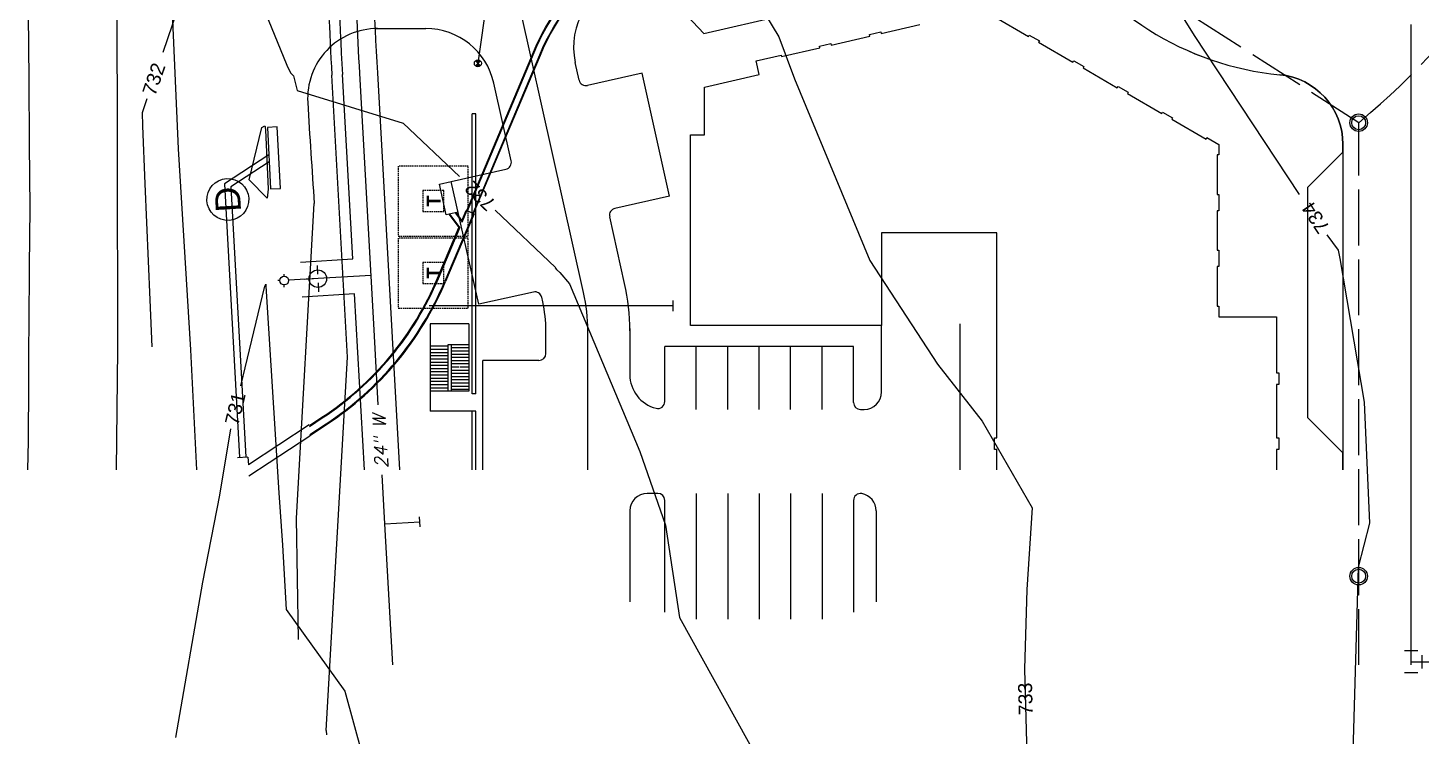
# Model space of a CAD drawing. Header units: feet. Extents: x 2207070 to 2208879, y 513929 to 516197.
# Drawn here: x 2207071.2 to 2207469.7, y 514734.5 to 514937.1 of the extents above; entities that cross this region are included whole.
import ezdxf
from ezdxf.enums import TextEntityAlignment as Align

# ---------------------------------------------------------------- set-up
doc = ezdxf.new("R2010")
doc.units = ezdxf.units.FT
doc.header["$LTSCALE"] = 40
doc.header["$MEASUREMENT"] = 0
for name, pattern in [('CENTER2', [1.125, 0.75, -0.125, 0.125, -0.125]), ('DL4', [0.5, 0.4, -0.1]), ('HIDDEN2', [0.1875, 0.125, -0.0625]), ('PL1', [1.29, 1, -0.08, 0.025, -0.08, 0.025, -0.08]), ('PL1X', [1.79, 1.5, -0.08, 0.025, -0.08, 0.025, -0.08]), ('xSITE$0$HIDDEN', [0.375, 0.25, -0.125]), ('xSITE$0$HIDDEN2', [0.1875, 0.125, -0.0625])]:
    doc.linetypes.add(name, pattern=pattern)
doc.layers.get('0').update_dxf_attribs({"linetype": 'CONTINUOUS'})
for name, color, linetype in [('C-ESMT-FIRE', 7, 'FIRE_LANE'), ('C-STRM-PIPE-EXIST', 245, 'HIDDEN2'), ('Centerline', 7, 'CENTER2'), ('CONT-MNR', 250, 'HIDDEN2'), ('CONT-MNR LABELS', 250, 'CONTINUOUS'), ('Existing-Stripes', 45, 'CONTINUOUS'), ('Inlet-PHii', 7, 'CONTINUOUS'), ('Meters', 150, 'CONTINUOUS'), ('ROW-Street', 6, 'PL1X'), ('SaniSwr-PHii', 76, 'DL4'), ('ShopsFOC', 9, 'CONTINUOUS'), ('SSMH-PHii', 15, 'CONTINUOUS'), ('TCN-Bdy', 5, 'PL1'), ('UT-W-LINE', 144, 'CONTINUOUS'), ('UT-W-TEXT', 150, 'CONTINUOUS'), ('Water', 150, 'CONTINUOUS'), ('Water-PHii', 144, 'CONTINUOUS'), ('WaterFittings-PHii', 151, 'CONTINUOUS'), ('xSITE$0$PSP-CIVILBASE-WTR ESMT', 9, 'xSITE$0$HIDDEN'), ('xSITE$0$PSP-FOOTPRINT', 2, 'CONTINUOUS'), ('xSITE$0$SW-SCREENWALL', 9, 'CONTINUOUS'), ('xSITE$0$SW-TRANSFORMER', 6, 'CONTINUOUS')]:
    doc.layers.add(name, color=color, linetype=linetype)
doc.styles.add('EXISTING', font='SIMPLEX.shx', dxfattribs={"height": 3.75})
doc.styles.get("Standard").update_dxf_attribs({"font": 'ARIAL.TTF'})
doc.styles.add('xSITE$0$BOLD', font='bold.shx', dxfattribs={"height": 5})
doc.linetypes.add('FIRE_LANE', pattern='A,0.5,-0.2,["FL",Standard,S=0.1,R=0,X=-0.1,Y=-0.05],-0.2', length=0.9)

# ---------------------------------------------------------------- blocks, each defined once
blk = doc.blocks.new('xSITE$0$ELEC')
at = {"layer": 'xSITE$0$SW-TRANSFORMER', "color": 252, "linetype": 'xSITE$0$HIDDEN2'}
for points in [[(240, 0), (0, 0), (0, -240), (240, -240)], [(156, -84), (84, -84), (84, -156), (156, -156)]]:
    blk.add_lwpolyline(points, close=True, dxfattribs=at)
at = {"layer": 'xSITE$0$SW-TRANSFORMER', "color": 252, "style": 'xSITE$0$BOLD'}
blk.add_text('T', height=47.5, dxfattribs=at).set_placement((120.4, -144.8), align=Align.CENTER)
blk = doc.blocks.new('0TEE')
for p, q in [((0.0375, 0.0625), (-0.0375, 0.0625)), ((0.0625, -0.0375), (0.0625, 0.0375)), ((0.0375, -0.0625), (-0.0375, -0.0625))]:
    blk.add_line(p, q)

msp = doc.modelspace()

# ---------------------------------------------------------------- hatches: boundary and pattern name
at = {"layer": 'Meters'}
h = msp.add_hatch(color=256, dxfattribs=at)
h.paths.add_polyline_path([(2207200.61, 514927.62, 0.198912), (2207199.9, 514927.92), (2207199.9, 514926.92)])
h.paths.add_polyline_path([(2207199.9, 514927.92, 0.198912), (2207199.2, 514927.62), (2207199.9, 514926.92)])
h.paths.add_polyline_path([(2207199.9, 514926.92), (2207199.2, 514926.21, 0.414214), (2207200.61, 514926.21)])

# ---------------------------------------------------------------- linework, layer by layer
for p, q in [((2207153.89, 514869.1), (2207154.04, 514866.6)), ((2207152.87, 514865.28), (2207150.37, 514865.13)), ((2207154.19, 514864.11), (2207154.34, 514861.61))]:
    msp.add_line(p, q)
msp.add_circle((2207154.12, 514865.35), 2.5)
at = {"color": 5, "linetype": 'Continuous'}
msp.add_ellipse((2207128.37, 514887.98), major_axis=(4.24, 4.24), ratio=1, start_param=0.8449913849498082, end_param=7.128176692129395, dxfattribs=at)
at = {"layer": 'C-ESMT-FIRE', "color": 7, "linetype": 'Continuous'}
msp.add_lwpolyline([(2207242.77, 514951.03), (2207342.62, 514974.08, -0.326156), (2207364.31, 514964.82, 0.239115), (2207429.27, 514923.66, -0.386545), (2207447.36, 514903.75), (2207447.36, 514810.67)], format="xyb", dxfattribs=at)
at = {"layer": 'C-STRM-PIPE-EXIST', "color": 5, "linetype": 'Continuous'}
for p, q in [((2207198.62, 514884.01), (2207190.44, 514864.59)), ((2207198.83, 514883.92), (2207190.65, 514864.5)), ((2207191.56, 514883.77), (2207194.48, 514879.92)), ((2207191.76, 514883.82), (2207194.72, 514879.91)), ((2207193.37, 514884.18), (2207195.4, 514881.51)), ((2207193.57, 514884.22), (2207195.32, 514881.92)), ((2207195.32, 514881.92), (2207196.57, 514884.87)), ((2207195.4, 514881.51), (2207196.78, 514884.78)), ((2207198.83, 514883.92), (2207196.57, 514884.87)), ((2207188.38, 514865.45), (2207194.48, 514879.92)), ((2207188.6, 514865.36), (2207194.72, 514879.91)), ((2207255.74, 514856.06), (2207255.74, 514859.06)), ((2207255.74, 514857.56), (2207185.98, 514857.56)), ((2207151.69, 514823.51), (2207134.25, 514812.07)), ((2207151.7, 514823.35), (2207155.28, 514825.7)), ((2207151.71, 514823.08), (2207155.41, 514825.51)), ((2207151.86, 514820.34), (2207134.42, 514808.9)), ((2207134.12, 514814.31), (2207131.13, 514814.14)), ((2207134.12, 514814.31), (2207134.25, 514812.07))]:
    msp.add_line(p, q, dxfattribs=at)
for points in [[(2207196.7, 514884.82), (2207215.79, 514930.12, -0.119663), (2207234.33, 514955.19)], [(2207196.89, 514884.74), (2207215.98, 514930.04, -0.120029), (2207234.54, 514955.09)], [(2207198.51, 514884.06), (2207217.59, 514929.36, -0.140983), (2207239.85, 514956.96)], [(2207198.7, 514883.98), (2207217.78, 514929.28, -0.140983), (2207239.97, 514956.79)], [(2207151.84, 514820.77), (2207156.5, 514823.84, 0.148917), (2207190.44, 514864.59, 0.14518)], [(2207151.85, 514820.51), (2207156.63, 514823.64, 0.148917), (2207190.65, 514864.5, 0.144943)]]:
    msp.add_lwpolyline(points, format="xyb", dxfattribs=at)
msp.add_lwpolyline([(2207140.55, 514891.01), (2207143.43, 514891.15), (2207142.52, 514908.75), (2207139.69, 514908.54)], close=True, dxfattribs=at)
for points in [[(2207140.07, 514900.79), (2207127.39, 514892.5), (2207131.75, 514814.17)], [(2207140.17, 514898.76), (2207129.19, 514891.58), (2207133.5, 514814.27)]]:
    msp.add_lwpolyline(points, dxfattribs=at)
for radius in [88.77, 89]:
    msp.add_arc((2207106.58, 514899.92), radius, 303.2748, 337.1551, dxfattribs=at)
at = {"layer": 'Centerline', "color": 7, "linetype": 'Continuous', "flags": 128}
msp.add_lwpolyline([(2207231.36, 514810.67), (2207231.36, 514850.44, 0.054979), (2207230.16, 514861.34), (2207203.31, 514981.58, -0.054979), (2207198.5, 515025.17), (2207198.5, 515300.63)], format="xyb", dxfattribs=at)
at = {"layer": 'CONT-MNR', "color": 35, "linetype": 'Continuous'}
for p, q in [((2207109.85, 514930.08, 732), (2207115.52, 514946.55, 732)), ((2207135.7, 514949.88, 732), (2207145.3, 514926.4, 732)), ((2207396.69, 514947.96, 734), (2207404.84, 514934.9, 734)), ((2207281.93, 514941.27, 733), (2207286, 514934.46, 733)), ((2207286, 514934.46, 733), (2207290.51, 514922.48, 733)), ((2207404.84, 514934.9, 734), (2207434.86, 514889.39, 734)), ((2207145.3, 514926.4, 732), (2207146.35, 514924.15, 732)), ((2207146.35, 514924.15, 732), (2207147.19, 514923.37, 732)), ((2207147.19, 514923.37, 732), (2207148.21, 514919.1, 732)), ((2207290.51, 514922.48, 733), (2207312.02, 514870.51, 733)), ((2207148.21, 514919.1, 732), (2207178.56, 514909.78, 732)), ((2207103.93, 514912.9, 732), (2207105.28, 514916.82, 732)), ((2207104.04, 514909.07, 732), (2207103.93, 514912.9, 732)), ((2207104.74, 514892.43, 732), (2207104.04, 514909.07, 732)), ((2207134.52, 514893.62, 731), (2207138.13, 514908.6, 731)), ((2207138.13, 514908.6, 731), (2207138.97, 514909.03, 731)), ((2207138.97, 514909.03, 731), (2207139.06, 514908.72, 731)), ((2207139.06, 514908.72, 731), (2207139.09, 514908.58, 731)), ((2207139.09, 514908.58, 731), (2207139.13, 514907.86, 731)), ((2207139.13, 514907.86, 731), (2207139.94, 514890.96, 731)), ((2207178.56, 514909.78, 732), (2207194.63, 514894.57, 732)), ((2207106.14, 514859.3, 732), (2207104.74, 514892.43, 732)), ((2207139.66, 514888.37, 731), (2207134.52, 514893.62, 731)), ((2207139.94, 514890.96, 731), (2207139.66, 514888.37, 731)), ((2207204.81, 514884.93, 732), (2207222.07, 514868.57, 732)), ((2207442.77, 514877.84, 734), (2207445.97, 514873.45, 734)), ((2207312.02, 514870.51, 733), (2207331.35, 514840.87, 733)), ((2207445.97, 514873.45, 734), (2207446.44, 514871.12, 734)), ((2207446.44, 514871.12, 734), (2207453.39, 514830.04, 734)), ((2207222.07, 514868.57, 732), (2207222, 514868.39, 732)), ((2207222, 514868.39, 732), (2207222.43, 514867.95, 732)), ((2207222.43, 514867.95, 732), (2207223.36, 514867.14, 732)), ((2207223.36, 514867.14, 732), (2207226.14, 514863.85, 732)), ((2207132.09, 514834.72, 731), (2207139, 514863.16, 731)), ((2207139, 514863.16, 731), (2207139.23, 514863.81, 731)), ((2207139.23, 514863.81, 731), (2207139.27, 514863.34, 731)), ((2207139.27, 514863.34, 731), (2207139.27, 514863.19, 731)), ((2207139.27, 514863.19, 731), (2207141.43, 514828.39, 731)), ((2207226.14, 514863.85, 732), (2207246.28, 514815.87, 732)), ((2207106.78, 514845.87, 732), (2207106.14, 514859.3, 732)), ((2207331.35, 514840.87, 733), (2207344.16, 514824.63, 733)), ((2207141.43, 514828.39, 731), (2207143, 514804.1, 731)), ((2207453.39, 514830.04, 734), (2207455, 514795.38, 734)), ((2207344.16, 514824.63, 733), (2207358.5, 514799.84, 733)), ((2207126.05, 514803.4, 731), (2207129.23, 514822.39, 731)), ((2207246.28, 514815.87, 732), (2207253.55, 514794.83, 732)), ((2207121.26, 514778.5, 731), (2207126.05, 514803.4, 731)), ((2207143, 514804.1, 731), (2207143.97, 514789.1, 731)), ((2207358.5, 514799.84, 733), (2207356.9, 514776.49, 733)), ((2207253.55, 514794.83, 732), (2207257.55, 514768.41, 732)), ((2207455, 514795.38, 734), (2207451.75, 514782.85, 734)), ((2207143.97, 514789.1, 731), (2207145.11, 514770.76, 731)), ((2207451.75, 514782.85, 734), (2207450.22, 514729.9, 734)), ((2207113.52, 514734.11, 731), (2207121.26, 514778.5, 731)), ((2207356.9, 514776.49, 733), (2207356.31, 514753.71, 733)), ((2207145.11, 514770.76, 731), (2207161.89, 514747.39, 731)), ((2207257.55, 514768.41, 732), (2207280.14, 514727.65, 732)), ((2207356.31, 514753.71, 733), (2207357.29, 514714.58, 733)), ((2207161.89, 514747.39, 731), (2207166.76, 514729.24, 731))]:
    msp.add_line(p, q, dxfattribs=at)
at = {"layer": 'Existing-Stripes', "color": 7, "linetype": 'Continuous'}
for p, q in [((2207262.36, 514827.94), (2207262.36, 514845.94)), ((2207271.36, 514827.94), (2207271.36, 514845.94)), ((2207280.36, 514827.94), (2207280.36, 514845.94)), ((2207289.36, 514827.94), (2207289.36, 514845.94)), ((2207298.36, 514827.94), (2207298.36, 514845.94)), ((2207262.36, 514803.94), (2207262.36, 514767.94)), ((2207271.36, 514803.94), (2207271.36, 514767.94)), ((2207280.36, 514803.94), (2207280.36, 514767.94)), ((2207289.36, 514803.94), (2207289.36, 514767.94)), ((2207298.36, 514803.94), (2207298.36, 514767.94))]:
    msp.add_line(p, q, dxfattribs=at)
at = {"layer": 'Inlet-PHii', "color": 5, "linetype": 'Continuous'}
msp.add_lwpolyline([(2207194.28, 514884.38), (2207190.86, 514883.62), (2207188.9, 514892.4), (2207192.31, 514893.16)], dxfattribs=at)
at = {"layer": 'Meters'}
for p, q in [((2207199.2, 514927.62), (2207200.61, 514926.21)), ((2207199.2, 514926.21), (2207200.61, 514927.62))]:
    msp.add_line(p, q, dxfattribs=at)
msp.add_circle((2207199.9, 514926.92), 1, dxfattribs=at)
at = {"layer": 'ROW-Street', "color": 7, "linetype": 'Continuous', "flags": 128}
msp.add_lwpolyline([(2207156.55, 514736.1), (2207162.63, 514842.86), (2207158.14, 514923.54)], dxfattribs=at)
at = {"layer": 'ROW-Street', "color": 7, "linetype": 'Continuous'}
msp.add_arc((2209033.28, 515027.88), 1878.04, 182.04514, 183.18499, dxfattribs=at)
at = {"layer": 'SaniSwr-PHii', "color": 2}
msp.add_lwpolyline([(2207451.86, 514909.94), (2207455.22, 514912.81, 0.075476), (2207494.48, 514958.23), (2207531.68, 515017.29)], format="xyb", dxfattribs=at)
msp.add_lwpolyline([(2207451.86, 514754.86), (2207451.86, 514909.94), (2207315.09, 514997.49)], dxfattribs=at)
at = {"layer": 'ShopsFOC', "color": 7, "linetype": 'Continuous'}
for p, q in [((2207114.31, 514902.48), (2207111.08, 514975.67)), ((2207096.63, 514967.55), (2207096.73, 514902)), ((2207264.56, 514935.44), (2207345.56, 514954.14)), ((2207264.56, 514935.44), (2207249.52, 514951.56)), ((2207071.53, 514922.39), (2207071.39, 514940.85)), ((2207170.75, 514936.86), (2207184.97, 514936.86)), ((2207228.89, 514922.1), (2207227.75, 514927.18)), ((2207071.65, 514903.93), (2207071.53, 514922.39)), ((2207246.89, 514924.07), (2207231.28, 514920.58)), ((2207254.74, 514888.93), (2207246.89, 514924.07)), ((2207209.45, 514899.04), (2207204.49, 514921.22)), ((2207071.79, 514885.47), (2207071.65, 514903.93)), ((2207117.76, 514844.96), (2207114.31, 514902.48)), ((2207447.36, 514901.52), (2207447.36, 514903.75)), ((2207096.73, 514902), (2207096.85, 514845.15)), ((2207447.36, 514901.52), (2207437.36, 514891.52)), ((2207192.31, 514893.16), (2207207.93, 514896.65)), ((2207200.16, 514858.03), (2207192.31, 514893.16)), ((2207437.36, 514825.52), (2207437.36, 514891.52)), ((2207147.99, 514796.86), (2207153.11, 514886.86)), ((2207254.74, 514888.93), (2207239.12, 514885.44)), ((2207071.67, 514868.83), (2207071.79, 514885.47)), ((2207241.87, 514863.95), (2207237.61, 514883.06)), ((2207071.55, 514852.19), (2207071.67, 514868.83)), ((2207215.78, 514861.51), (2207200.16, 514858.03)), ((2207218.45, 514858.72), (2207218.16, 514860)), ((2207071.49, 514845.38), (2207071.55, 514852.19)), ((2207219.36, 514843.94), (2207219.36, 514850.44)), ((2207243.36, 514851.06), (2207243.36, 514837.94)), ((2207315.4, 514832.94), (2207315.4, 514851.94)), ((2207337.86, 514810.67), (2207337.86, 514852.44)), ((2207071.42, 514835.55), (2207071.49, 514845.38)), ((2207096.85, 514845.15), (2207096.4, 514810.67)), ((2207119.49, 514810.67), (2207117.76, 514844.96)), ((2207307.36, 514845.94), (2207253.36, 514845.94)), ((2207253.36, 514830.2), (2207253.36, 514845.94)), ((2207307.36, 514845.94), (2207253.36, 514845.94)), ((2207307.36, 514829.94), (2207307.36, 514845.94)), ((2207217.36, 514841.94), (2207201.36, 514841.94)), ((2207201.36, 514810.67), (2207201.36, 514841.94)), ((2207071.34, 514818.89), (2207071.42, 514835.55)), ((2207309.36, 514827.94), (2207310.4, 514827.94)), ((2207447.36, 514815.52), (2207437.36, 514825.52)), ((2207071.18, 514810.67), (2207071.34, 514818.89)), ((2207447.36, 514810.67), (2207447.36, 514815.52)), ((2207251.36, 514803.94), (2207248.36, 514803.94)), ((2207243.36, 514798.94), (2207243.36, 514772.94)), ((2207253.36, 514769.94), (2207253.36, 514801.94)), ((2207307.36, 514801.9), (2207307.36, 514769.99)), ((2207313.86, 514798.94), (2207313.86, 514772.94)), ((2207148.56, 514762.11), (2207147.99, 514796.86))]:
    msp.add_line(p, q, dxfattribs=at)
for centre, radius, start, end in [((2207437.36, 515008.27), 85, 210.7438, 264.535), ((2207247.27, 514931.54), 20, 103, 192.5876), ((2207171.2, 514916.86), 20, 90, 183.3418), ((2207184.97, 514916.86), 20, 12.5876, 90), ((2207230.84, 514922.53), 2, 192.5876, 282.5876), ((2207427.36, 514903.75), 20, 360, 84.535), ((2209254.33, 515038.5), 2106.68, 183.34178, 184.12767), ((2207207.49, 514898.6), 2, 282.5876, 12.5876), ((2207239.56, 514883.49), 2, 102.5876, 192.5876), ((2207181.36, 514850.44), 62, 360, 12.5876), ((2207216.21, 514859.56), 2, 12.5876, 102.5876), ((2207181.36, 514850.44), 38, 0, 12.5876), ((2207217.36, 514843.94), 2, 270, 0), ((2207253.36, 514837.94), 10, 180, 255.5225), ((2207310.4, 514832.94), 5, 270, 0), ((2207251.36, 514830.2), 2, 255.5225, 0), ((2207309.36, 514829.94), 2, 180, 270), ((2207248.36, 514798.94), 5, 90, 180), ((2207251.36, 514801.94), 2, 0, 90), ((2207309.36, 514801.9), 2, 80.4059, 180), ((2207308.86, 514798.94), 5, 0, 80.4059)]:
    msp.add_arc(centre, radius, start, end, dxfattribs=at)
at = {"layer": 'SSMH-PHii', "color": 2, "ltscale": 0.9375}
for centre, radius in [((2207451.86, 514909.94), 2.5), ((2207451.86, 514909.94), 2), ((2207451.86, 514780.25), 2.5), ((2207451.86, 514780.25), 2)]:
    msp.add_circle(centre, radius, dxfattribs=at)
at = {"layer": 'TCN-Bdy', "color": 7, "linetype": 'Continuous', "flags": 128}
msp.add_lwpolyline([(2207156.55, 514736.1), (2207156.62, 514734.93)], dxfattribs=at)
at = {"layer": 'UT-W-LINE', "color": 140}
for p, q in [((2207144.52, 514866.03), (2207144.52, 514866.65)), ((2207169.34, 514866.26), (2207145.77, 514864.86)), ((2207143.27, 514864.78), (2207142.66, 514864.78)), ((2207144.52, 514862.92), (2207144.52, 514863.53)), ((2207173.3, 514795.25), (2207183.28, 514795.81)), ((2207183.36, 514794.39), (2207183.2, 514797.22))]:
    msp.add_line(p, q, dxfattribs=at)
msp.add_lwpolyline([(2207171.4, 514829.26), (2207170.21, 514850.71), (2207166.13, 514923.97, -0.004695), (2207164.51, 514959.06, -0.004695)], format="xyb", dxfattribs=at)
msp.add_lwpolyline([(2207175.54, 514754.86), (2207173.3, 514795.25), (2207172.52, 514809.27)], dxfattribs=at)
msp.add_circle((2207144.52, 514864.78), 1.25, dxfattribs=at)
at = {"layer": 'Water', "color": 140}
msp.add_line((2207204.93, 514962.31), (2207199.9, 514926.92), dxfattribs=at)
at = {"layer": 'Water-PHii', "color": 140}
for p, q in [((2207466.86, 514754.86), (2207466.86, 514937.98)), ((2207466.86, 514755.75), (2207475.36, 514755.75))]:
    msp.add_line(p, q, dxfattribs=at)
at = {"layer": 'xSITE$0$PSP-CIVILBASE-WTR ESMT', "color": 7, "linetype": 'Continuous'}
for p, q in [((2207164.1, 514870.98), (2207161.17, 514923.71)), ((2207171.15, 514924.24), (2207177.47, 514810.67)), ((2207149.12, 514870.07), (2207164.1, 514870.98)), ((2207164.65, 514860.98), (2207149.68, 514860.09)), ((2207167.45, 514810.67), (2207164.65, 514860.98))]:
    msp.add_line(p, q, dxfattribs=at)
for centre, radius in [((2209033.31, 515027.83), 1875.04), ((2209033.31, 515027.8), 1865.04)]:
    msp.add_arc(centre, radius, 180.17438, 183.18327, dxfattribs=at)
at = {"layer": 'xSITE$0$PSP-FOOTPRINT', "color": 7, "linetype": 'Continuous'}
for points in [[(2207347.61, 514940.26), (2207357.42, 514934.59), (2207357.65, 514934.99), (2207360.54, 514933.32), (2207360.31, 514932.93), (2207370.12, 514927.26), (2207370.35, 514927.66), (2207373.24, 514925.99), (2207373.01, 514925.59), (2207382.82, 514919.93), (2207383.05, 514920.32), (2207385.94, 514918.66), (2207385.71, 514918.26), (2207395.53, 514912.59), (2207395.75, 514912.99), (2207398.64, 514911.32), (2207398.41, 514910.93), (2207408.23, 514905.26), (2207408.46, 514905.66), (2207411.86, 514903.69), (2207411.86, 514900.78), (2207411.4, 514900.78), (2207411.4, 514889.44), (2207411.86, 514889.44), (2207411.86, 514884.78), (2207411.4, 514884.78), (2207411.4, 514873.44), (2207411.86, 514873.44), (2207411.86, 514868.78), (2207411.4, 514868.78), (2207411.4, 514857.44), (2207411.86, 514857.44), (2207411.86, 514854.44), (2207428.36, 514854.44), (2207428.36, 514838.44), (2207429.03, 514838.44), (2207429.03, 514835.11), (2207428.36, 514835.11), (2207428.36, 514819.78), (2207429.03, 514819.78), (2207429.03, 514816.44), (2207428.36, 514816.44), (2207428.36, 514810.67)], [(2207348.36, 514810.67), (2207348.36, 514816.44), (2207347.7, 514816.44), (2207347.7, 514819.78), (2207348.36, 514819.78), (2207348.36, 514878.44), (2207348.36, 514878.44), (2207315.4, 514878.44), (2207315.4, 514851.99), (2207260.74, 514851.99), (2207260.74, 514906.51), (2207264.74, 514906.51), (2207264.74, 514920.12), (2207280.41, 514923.74), (2207279.51, 514927.64), (2207286.62, 514929.28), (2207286.72, 514928.83), (2207297.76, 514931.38), (2207297.66, 514931.83), (2207300.91, 514932.58), (2207301.01, 514932.13), (2207312.05, 514934.68), (2207311.95, 514935.13), (2207315.2, 514935.88), (2207315.3, 514935.43), (2207326.34, 514937.98)]]:
    msp.add_lwpolyline(points, dxfattribs=at)
at = {"layer": 'xSITE$0$SW-SCREENWALL', "color": 7, "linetype": 'Continuous'}
for p, q in [((2207198.28, 514832.44), (2207198.28, 514912.44)), ((2207199.28, 514912.44), (2207198.28, 514912.44)), ((2207199.28, 514832.44), (2207199.28, 514912.44)), ((2207197.28, 514852.44), (2207186.28, 514852.44)), ((2207186.28, 514852.44), (2207186.28, 514827.44)), ((2207197.28, 514852.44), (2207197.28, 514841.47)), ((2207191.28, 514846.44), (2207191.28, 514833.15)), ((2207192.28, 514846.44), (2207191.28, 514846.44)), ((2207197.28, 514846.44), (2207192.28, 514846.44)), ((2207192.28, 514846.44), (2207192.28, 514838.46)), ((2207191.28, 514845.99), (2207186.28, 514845.99)), ((2207191.28, 514845.07), (2207186.28, 514845.07)), ((2207191.28, 514844.15), (2207186.28, 514844.15)), ((2207191.28, 514843.24), (2207186.28, 514843.24)), ((2207197.28, 514845.53), (2207192.28, 514845.53)), ((2207197.28, 514844.61), (2207192.28, 514844.61)), ((2207197.28, 514843.69), (2207192.28, 514843.69)), ((2207197.28, 514842.78), (2207192.28, 514842.78)), ((2207191.28, 514842.32), (2207186.28, 514842.32)), ((2207191.28, 514841.4), (2207186.28, 514841.4)), ((2207191.28, 514840.49), (2207186.28, 514840.49)), ((2207191.28, 514839.57), (2207186.28, 514839.57)), ((2207191.28, 514838.65), (2207186.28, 514838.65)), ((2207197.28, 514841.86), (2207192.28, 514841.86)), ((2207196.37, 514840.94), (2207192.28, 514840.94)), ((2207194.45, 514840.03), (2207192.28, 514840.03)), ((2207193.29, 514839.11), (2207192.28, 514839.11)), ((2207192.28, 514838.46), (2207192.28, 514833.15)), ((2207197.28, 514839.11), (2207193.29, 514839.11)), ((2207195.11, 514840.03), (2207194.78, 514840.03)), ((2207197.28, 514840.03), (2207195.11, 514840.03)), ((2207197.28, 514840.94), (2207196.37, 514840.94)), ((2207197.28, 514841.47), (2207197.28, 514833.15)), ((2207191.28, 514837.74), (2207186.28, 514837.74)), ((2207191.28, 514836.82), (2207186.28, 514836.82)), ((2207191.28, 514835.9), (2207186.28, 514835.9)), ((2207191.28, 514834.99), (2207186.28, 514834.99)), ((2207197.28, 514838.19), (2207192.28, 514838.19)), ((2207197.28, 514837.28), (2207192.28, 514837.28)), ((2207197.28, 514836.36), (2207192.28, 514836.36)), ((2207197.28, 514835.44), (2207192.28, 514835.44)), ((2207197.28, 514834.53), (2207192.28, 514834.53)), ((2207191.28, 514834.07), (2207186.28, 514834.07)), ((2207191.28, 514833.15), (2207186.28, 514833.15)), ((2207197.28, 514833.15), (2207191.28, 514833.15)), ((2207197.28, 514833.61), (2207192.28, 514833.61)), ((2207199.28, 514832.44), (2207198.28, 514832.44)), ((2207198.28, 514827.44), (2207186.28, 514827.44)), ((2207198.28, 514810.67), (2207198.28, 514827.44)), ((2207199.28, 514827.44), (2207198.28, 514827.44)), ((2207199.28, 514810.67), (2207199.28, 514827.44))]:
    msp.add_line(p, q, dxfattribs=at)

# ---------------------------------------------------------------- block references
at = {"layer": 'WaterFittings-PHii', "xscale": 50, "yscale": 50, "zscale": 50, "rotation": 359.9999999981991}
msp.add_blockref('0TEE', (2207466.86, 514755.75), dxfattribs=at)
at = {"layer": 'xSITE$0$SW-TRANSFORMER', "color": 7, "linetype": 'Continuous', "xscale": 0.08333333333333333, "yscale": 0.08333333333333333, "zscale": 0.08333333333333333, "rotation": 89.99999999726033}
for p in [(2207177.15, 514877.52), (2207177.15, 514856.93)]:
    msp.add_blockref('xSITE$0$ELEC', p, dxfattribs=at)

# ---------------------------------------------------------------- texts
at = {"color": 5, "linetype": 'Continuous'}
msp.add_text('D', height=7.2, rotation=93.4144, dxfattribs=at).set_placement((2207128.37, 514887.98), align=Align.MIDDLE_CENTER)
at = {"layer": 'CONT-MNR LABELS', "color": 35, "linetype": 'Continuous'}
for s, rotation, p in [('732', 71.0065, (2207107.58, 514917.34, 732)), ('732', 136.5506, (2207205.28, 514887.23, 732)), ('734', 123.405, (2207443.76, 514879.97, 734)), ('731', 76.3527, (2207131.34, 514823.15, 731)), ('733', 91.4421, (2207358.64, 514740.54, 733))]:
    msp.add_text(s, height=4, rotation=rotation, dxfattribs=at).set_placement(p)
at = {"layer": 'UT-W-TEXT', "style": 'EXISTING', "oblique": 15}
msp.add_text('24" W', height=3.75, rotation=93.1853, dxfattribs=at).set_placement((2207171.99, 514818.77), align=Align.MIDDLE)

doc.saveas('drawing.dxf')
